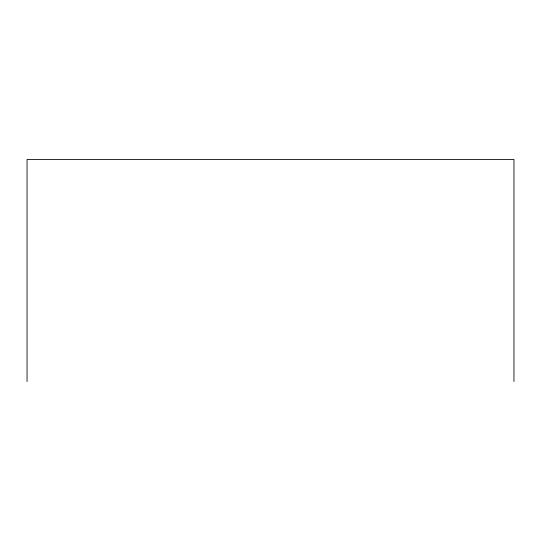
<?xml version="1.0" encoding="UTF-8"?>
<svg xmlns="http://www.w3.org/2000/svg" width="541" height="541" viewBox="0 0 541 541"><rect width="100%" height="100%" fill="white"/><g stroke="black" fill="none" stroke-linecap="round" stroke-linejoin="round"><path stroke-width="0.81" d="M513.95 381.533L513.95 159.467L27.05 159.467L27.05 381.533"/></g></svg>
